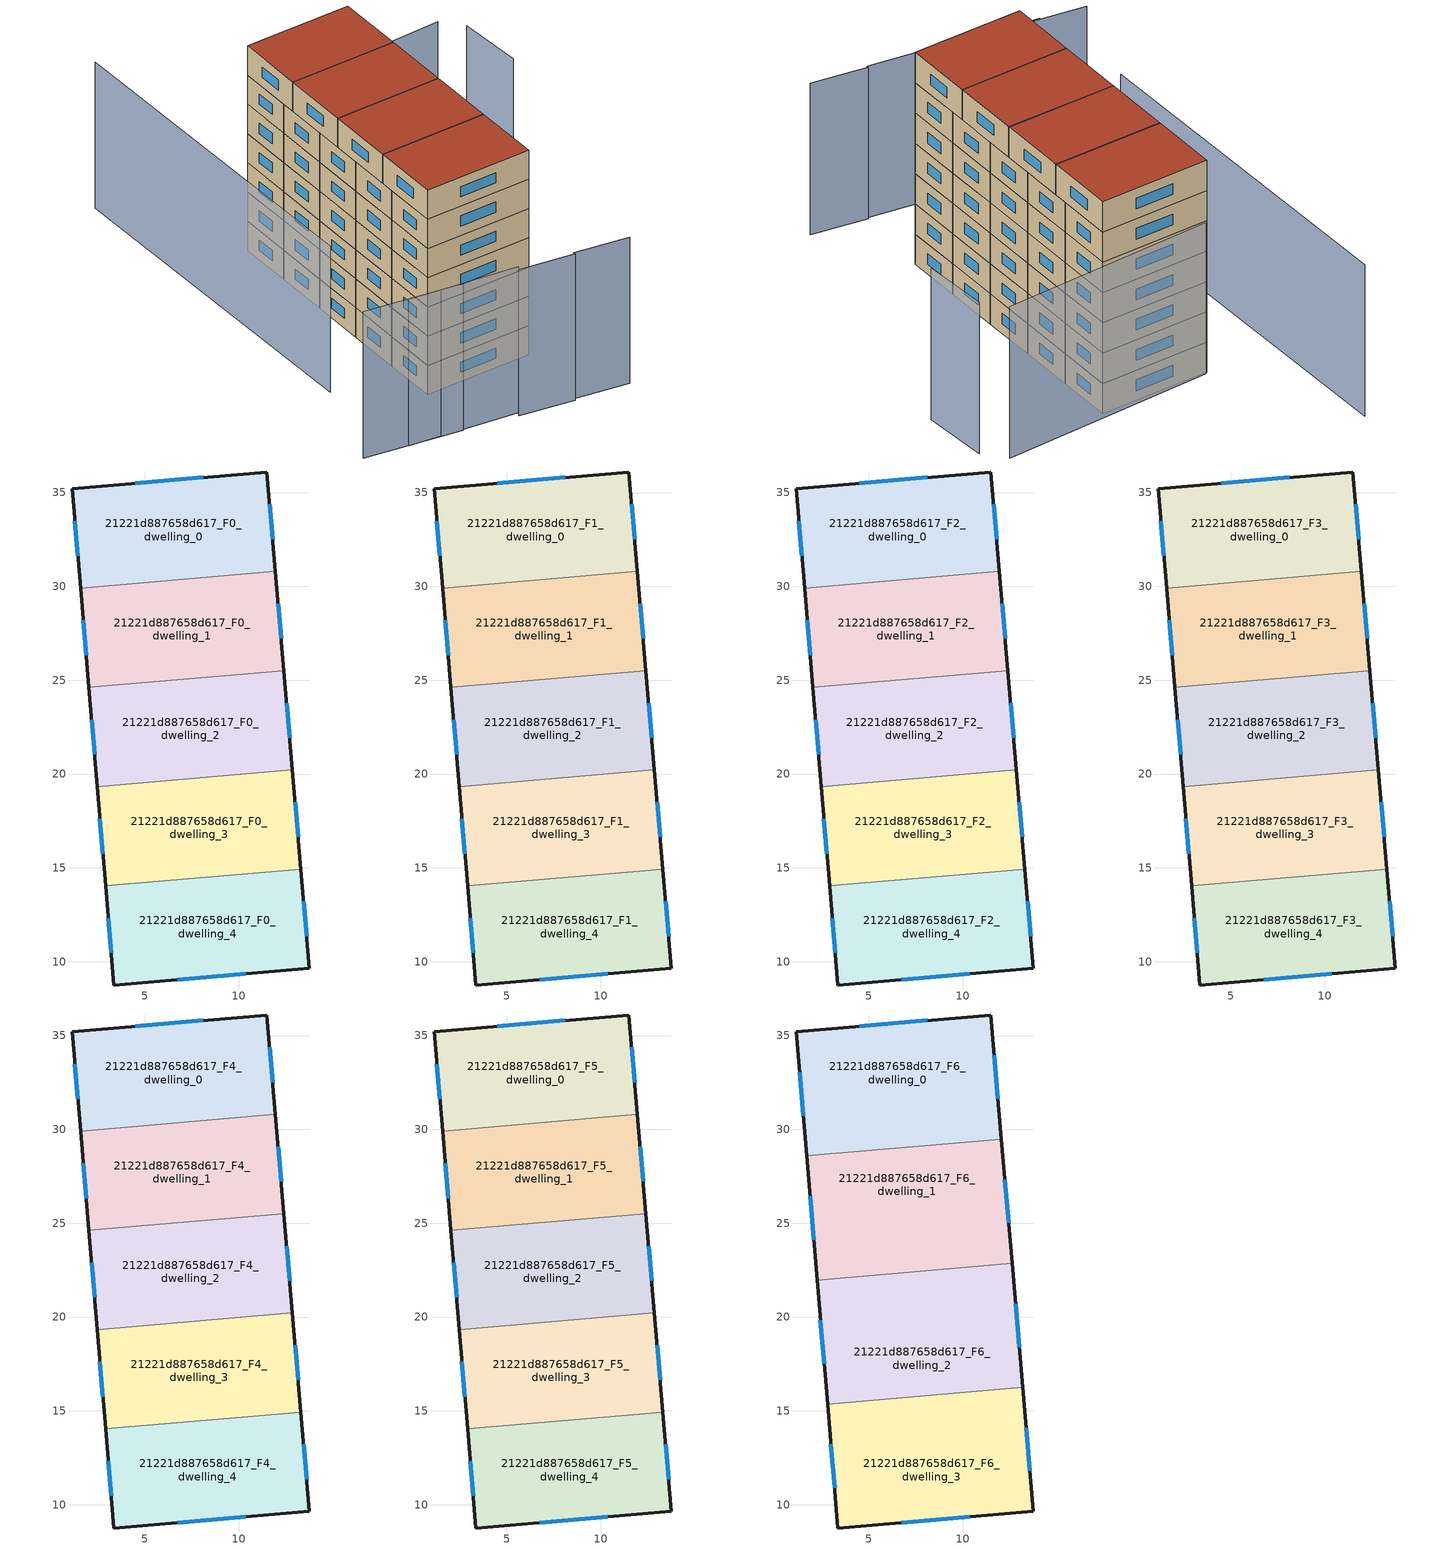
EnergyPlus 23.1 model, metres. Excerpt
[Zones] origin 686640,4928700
21221d887658d617_F0_dwelling_0
 floor ground (EU_floor_Construction): 11.49,36.09 11.95,30.8 1.57,29.91 1.12,35.2 z0
 wall outside (EU_wall_Construction): 11.95,30.8 11.49,36.09 1.12,35.2 1.57,29.91 z0:3
 wall to 21221d887658d617_F0_dwelling_1 (EU_wall_Construction): 1.57,29.91 11.95,30.8 z0:3
 window (EU_Window_Construction): 8.12,35.8 4.49,35.49 / 11.8,32.52 11.64,34.37 / 1.27,33.48 1.42,31.63 z0.98:2.02
21221d887658d617_F0_dwelling_1
 floor ground (EU_floor_Construction): 11.95,30.8 12.4,25.5 2.02,24.61 1.57,29.91 z0
 wall outside (EU_wall_Construction): 12.4,25.5 11.95,30.8 / 1.57,29.91 2.02,24.61 z0:3
 wall to 21221d887658d617_F0_dwelling_2 (EU_wall_Construction): 2.02,24.61 12.4,25.5 z0:3
 window (EU_Window_Construction): 12.25,27.23 12.09,29.08 / 1.71,28.18 1.87,26.34 z0.98:2.02
21221d887658d617_F0_dwelling_2
 floor ground (EU_floor_Construction): 12.4,25.5 12.85,20.22 2.46,19.33 2.02,24.61 z0
 wall outside (EU_wall_Construction): 12.85,20.22 12.4,25.5 / 2.02,24.61 2.46,19.33 z0:3
 wall to 21221d887658d617_F0_dwelling_3 (EU_wall_Construction): 2.46,19.33 12.85,20.22 z0:3
 window (EU_Window_Construction): 12.71,21.94 12.55,23.79 / 2.16,22.89 2.32,21.05 z0.98:2.02
21221d887658d617_F0_dwelling_3
 floor ground (EU_floor_Construction): 12.85,20.22 13.31,14.93 2.91,14.04 2.46,19.33 z0
 wall outside (EU_wall_Construction): 13.31,14.93 12.85,20.22 / 2.46,19.33 2.91,14.04 z0:3
 wall to 21221d887658d617_F0_dwelling_4 (EU_wall_Construction): 2.91,14.04 13.31,14.93 z0:3
 window (EU_Window_Construction): 13.16,16.65 13,18.5 / 2.61,17.61 2.76,15.76 z0.98:2.02
21221d887658d617_F0_dwelling_4
 floor ground (EU_floor_Construction): 13.31,14.93 13.76,9.65 3.35,8.76 2.91,14.04 z0
 wall outside (EU_wall_Construction): 2.91,14.04 3.35,8.76 13.76,9.65 13.31,14.93 z0:3
 window (EU_Window_Construction): 13.61,11.37 13.46,13.22 / 6.74,9.05 10.38,9.36 / 3.05,12.33 3.21,10.48 z0.98:2.02
21221d887658d617_F1_dwelling_0
 floor to 21221d887658d617_F0_dwelling_0 (EU_floor_Construction): 11.49,36.09 11.95,30.8 1.57,29.91 1.12,35.2 z3
 wall outside (EU_wall_Construction): 11.95,30.8 11.49,36.09 1.12,35.2 1.57,29.91 z3:6
 wall to 21221d887658d617_F1_dwelling_1 (EU_wall_Construction): 1.57,29.91 11.95,30.8 z3:6
 window (EU_Window_Construction): 8.12,35.8 4.49,35.49 / 11.8,32.52 11.64,34.37 / 1.27,33.48 1.42,31.63 z3.98:5.02
21221d887658d617_F1_dwelling_1
 floor to 21221d887658d617_F0_dwelling_1 (EU_floor_Construction): 11.95,30.8 12.4,25.5 2.02,24.61 1.57,29.91 z3
 wall outside (EU_wall_Construction): 12.4,25.5 11.95,30.8 / 1.57,29.91 2.02,24.61 z3:6
 wall to 21221d887658d617_F1_dwelling_2 (EU_wall_Construction): 2.02,24.61 12.4,25.5 z3:6
 window (EU_Window_Construction): 12.25,27.23 12.09,29.08 / 1.71,28.18 1.87,26.34 z3.98:5.02
21221d887658d617_F1_dwelling_2
 floor to 21221d887658d617_F0_dwelling_2 (EU_floor_Construction): 12.4,25.5 12.85,20.22 2.46,19.33 2.02,24.61 z3
 wall outside (EU_wall_Construction): 12.85,20.22 12.4,25.5 / 2.02,24.61 2.46,19.33 z3:6
 wall to 21221d887658d617_F1_dwelling_3 (EU_wall_Construction): 2.46,19.33 12.85,20.22 z3:6
 window (EU_Window_Construction): 12.71,21.94 12.55,23.79 / 2.16,22.89 2.32,21.05 z3.98:5.02
21221d887658d617_F1_dwelling_3
 floor to 21221d887658d617_F0_dwelling_3 (EU_floor_Construction): 12.85,20.22 13.31,14.93 2.91,14.04 2.46,19.33 z3
 wall outside (EU_wall_Construction): 13.31,14.93 12.85,20.22 / 2.46,19.33 2.91,14.04 z3:6
 wall to 21221d887658d617_F1_dwelling_4 (EU_wall_Construction): 2.91,14.04 13.31,14.93 z3:6
 window (EU_Window_Construction): 13.16,16.65 13,18.5 / 2.61,17.61 2.76,15.76 z3.98:5.02
21221d887658d617_F1_dwelling_4
 floor to 21221d887658d617_F0_dwelling_4 (EU_floor_Construction): 13.31,14.93 13.76,9.65 3.35,8.76 2.91,14.04 z3
 wall outside (EU_wall_Construction): 2.91,14.04 3.35,8.76 13.76,9.65 13.31,14.93 z3:6
 window (EU_Window_Construction): 13.61,11.37 13.46,13.22 / 6.74,9.05 10.38,9.36 / 3.05,12.33 3.21,10.48 z3.98:5.02
21221d887658d617_F2_dwelling_0
 floor to 21221d887658d617_F1_dwelling_0 (EU_floor_Construction): 11.49,36.09 11.95,30.8 1.57,29.91 1.12,35.2 z6
 wall outside (EU_wall_Construction): 11.95,30.8 11.49,36.09 1.12,35.2 1.57,29.91 z6:9
 wall to 21221d887658d617_F2_dwelling_1 (EU_wall_Construction): 1.57,29.91 11.95,30.8 z6:9
 window (EU_Window_Construction): 8.12,35.8 4.49,35.49 / 11.8,32.52 11.64,34.37 / 1.27,33.48 1.42,31.63 z6.98:8.02
21221d887658d617_F2_dwelling_1
 floor to 21221d887658d617_F1_dwelling_1 (EU_floor_Construction): 11.95,30.8 12.4,25.5 2.02,24.61 1.57,29.91 z6
 wall outside (EU_wall_Construction): 12.4,25.5 11.95,30.8 / 1.57,29.91 2.02,24.61 z6:9
 wall to 21221d887658d617_F2_dwelling_2 (EU_wall_Construction): 2.02,24.61 12.4,25.5 z6:9
 window (EU_Window_Construction): 12.25,27.23 12.09,29.08 / 1.71,28.18 1.87,26.34 z6.98:8.02
21221d887658d617_F2_dwelling_2
 floor to 21221d887658d617_F1_dwelling_2 (EU_floor_Construction): 12.4,25.5 12.85,20.22 2.46,19.33 2.02,24.61 z6
 wall outside (EU_wall_Construction): 12.85,20.22 12.4,25.5 / 2.02,24.61 2.46,19.33 z6:9
 wall to 21221d887658d617_F2_dwelling_3 (EU_wall_Construction): 2.46,19.33 12.85,20.22 z6:9
 window (EU_Window_Construction): 12.71,21.94 12.55,23.79 / 2.16,22.89 2.32,21.05 z6.98:8.02
21221d887658d617_F2_dwelling_3
 floor to 21221d887658d617_F1_dwelling_3 (EU_floor_Construction): 12.85,20.22 13.31,14.93 2.91,14.04 2.46,19.33 z6
 wall outside (EU_wall_Construction): 13.31,14.93 12.85,20.22 / 2.46,19.33 2.91,14.04 z6:9
 wall to 21221d887658d617_F2_dwelling_4 (EU_wall_Construction): 2.91,14.04 13.31,14.93 z6:9
 window (EU_Window_Construction): 13.16,16.65 13,18.5 / 2.61,17.61 2.76,15.76 z6.98:8.02
21221d887658d617_F2_dwelling_4
 floor to 21221d887658d617_F1_dwelling_4 (EU_floor_Construction): 13.31,14.93 13.76,9.65 3.35,8.76 2.91,14.04 z6
 wall outside (EU_wall_Construction): 2.91,14.04 3.35,8.76 13.76,9.65 13.31,14.93 z6:9
 window (EU_Window_Construction): 13.61,11.37 13.46,13.22 / 6.74,9.05 10.38,9.36 / 3.05,12.33 3.21,10.48 z6.98:8.02
21221d887658d617_F3_dwelling_0
 floor to 21221d887658d617_F2_dwelling_0 (EU_floor_Construction): 11.49,36.09 11.95,30.8 1.57,29.91 1.12,35.2 z9
 wall outside (EU_wall_Construction): 11.95,30.8 11.49,36.09 1.12,35.2 1.57,29.91 z9:12
 wall to 21221d887658d617_F3_dwelling_1 (EU_wall_Construction): 1.57,29.91 11.95,30.8 z9:12
 window (EU_Window_Construction): 8.12,35.8 4.49,35.49 / 11.8,32.52 11.64,34.37 / 1.27,33.48 1.42,31.63 z9.98:11.02
21221d887658d617_F3_dwelling_1
 floor to 21221d887658d617_F2_dwelling_1 (EU_floor_Construction): 11.95,30.8 12.4,25.5 2.02,24.61 1.57,29.91 z9
 wall outside (EU_wall_Construction): 12.4,25.5 11.95,30.8 / 1.57,29.91 2.02,24.61 z9:12
 wall to 21221d887658d617_F3_dwelling_2 (EU_wall_Construction): 2.02,24.61 12.4,25.5 z9:12
 window (EU_Window_Construction): 12.25,27.23 12.09,29.08 / 1.71,28.18 1.87,26.34 z9.98:11.02
21221d887658d617_F3_dwelling_2
 floor to 21221d887658d617_F2_dwelling_2 (EU_floor_Construction): 12.4,25.5 12.85,20.22 2.46,19.33 2.02,24.61 z9
 wall outside (EU_wall_Construction): 12.85,20.22 12.4,25.5 / 2.02,24.61 2.46,19.33 z9:12
 wall to 21221d887658d617_F3_dwelling_3 (EU_wall_Construction): 2.46,19.33 12.85,20.22 z9:12
 window (EU_Window_Construction): 12.71,21.94 12.55,23.79 / 2.16,22.89 2.32,21.05 z9.98:11.02
21221d887658d617_F3_dwelling_3
 floor to 21221d887658d617_F2_dwelling_3 (EU_floor_Construction): 12.85,20.22 13.31,14.93 2.91,14.04 2.46,19.33 z9
 wall outside (EU_wall_Construction): 13.31,14.93 12.85,20.22 / 2.46,19.33 2.91,14.04 z9:12
 wall to 21221d887658d617_F3_dwelling_4 (EU_wall_Construction): 2.91,14.04 13.31,14.93 z9:12
 window (EU_Window_Construction): 13.16,16.65 13,18.5 / 2.61,17.61 2.76,15.76 z9.98:11.02
21221d887658d617_F3_dwelling_4
 floor to 21221d887658d617_F2_dwelling_4 (EU_floor_Construction): 13.31,14.93 13.76,9.65 3.35,8.76 2.91,14.04 z9
 wall outside (EU_wall_Construction): 2.91,14.04 3.35,8.76 13.76,9.65 13.31,14.93 z9:12
 window (EU_Window_Construction): 13.61,11.37 13.46,13.22 / 6.74,9.05 10.38,9.36 / 3.05,12.33 3.21,10.48 z9.98:11.02
21221d887658d617_F4_dwelling_0
 floor to 21221d887658d617_F3_dwelling_0 (EU_floor_Construction): 11.49,36.09 11.95,30.8 1.57,29.91 1.12,35.2 z12
 wall outside (EU_wall_Construction): 11.95,30.8 11.49,36.09 1.12,35.2 1.57,29.91 z12:15
 wall to 21221d887658d617_F4_dwelling_1 (EU_wall_Construction): 1.57,29.91 11.95,30.8 z12:15
 window (EU_Window_Construction): 8.12,35.8 4.49,35.49 / 11.8,32.52 11.64,34.37 / 1.27,33.48 1.42,31.63 z12.98:14.02
21221d887658d617_F4_dwelling_1
 floor to 21221d887658d617_F3_dwelling_1 (EU_floor_Construction): 11.95,30.8 12.4,25.5 2.02,24.61 1.57,29.91 z12
 wall outside (EU_wall_Construction): 12.4,25.5 11.95,30.8 / 1.57,29.91 2.02,24.61 z12:15
 wall to 21221d887658d617_F4_dwelling_2 (EU_wall_Construction): 2.02,24.61 12.4,25.5 z12:15
 window (EU_Window_Construction): 12.25,27.23 12.09,29.08 / 1.71,28.18 1.87,26.34 z12.98:14.02
21221d887658d617_F4_dwelling_2
 floor to 21221d887658d617_F3_dwelling_2 (EU_floor_Construction): 12.4,25.5 12.85,20.22 2.46,19.33 2.02,24.61 z12
 wall outside (EU_wall_Construction): 12.85,20.22 12.4,25.5 / 2.02,24.61 2.46,19.33 z12:15
 wall to 21221d887658d617_F4_dwelling_3 (EU_wall_Construction): 2.46,19.33 12.85,20.22 z12:15
 window (EU_Window_Construction): 12.71,21.94 12.55,23.79 / 2.16,22.89 2.32,21.05 z12.98:14.02
21221d887658d617_F4_dwelling_3
 floor to 21221d887658d617_F3_dwelling_3 (EU_floor_Construction): 12.85,20.22 13.31,14.93 2.91,14.04 2.46,19.33 z12
 wall outside (EU_wall_Construction): 13.31,14.93 12.85,20.22 / 2.46,19.33 2.91,14.04 z12:15
 wall to 21221d887658d617_F4_dwelling_4 (EU_wall_Construction): 2.91,14.04 13.31,14.93 z12:15
 window (EU_Window_Construction): 13.16,16.65 13,18.5 / 2.61,17.61 2.76,15.76 z12.98:14.02
21221d887658d617_F4_dwelling_4
 floor to 21221d887658d617_F3_dwelling_4 (EU_floor_Construction): 13.31,14.93 13.76,9.65 3.35,8.76 2.91,14.04 z12
 wall outside (EU_wall_Construction): 2.91,14.04 3.35,8.76 13.76,9.65 13.31,14.93 z12:15
 window (EU_Window_Construction): 13.61,11.37 13.46,13.22 / 6.74,9.05 10.38,9.36 / 3.05,12.33 3.21,10.48 z12.98:14.02
21221d887658d617_F5_dwelling_0
 floor to 21221d887658d617_F4_dwelling_0 (EU_floor_Construction): 11.49,36.09 11.95,30.8 1.57,29.91 1.12,35.2 z15
 wall outside (EU_wall_Construction): 11.95,30.8 11.49,36.09 1.12,35.2 1.57,29.91 z15:18
 wall to 21221d887658d617_F5_dwelling_1 (EU_wall_Construction): 1.57,29.91 11.95,30.8 z15:18
 window (EU_Window_Construction): 8.12,35.8 4.49,35.49 / 11.8,32.52 11.64,34.37 / 1.27,33.48 1.42,31.63 z15.98:17.02
21221d887658d617_F5_dwelling_1
 floor to 21221d887658d617_F4_dwelling_1 (EU_floor_Construction): 11.95,30.8 12.4,25.5 2.02,24.61 1.57,29.91 z15
 wall outside (EU_wall_Construction): 12.4,25.5 11.95,30.8 / 1.57,29.91 2.02,24.61 z15:18
 wall to 21221d887658d617_F5_dwelling_2 (EU_wall_Construction): 2.02,24.61 12.4,25.5 z15:18
 window (EU_Window_Construction): 12.25,27.23 12.09,29.08 / 1.71,28.18 1.87,26.34 z15.98:17.02
 ceiling adiabatic (EU_roof_Construction): 12.4,25.5 12.06,29.47 1.68,28.58 2.02,24.61 z18
21221d887658d617_F5_dwelling_2
 floor to 21221d887658d617_F4_dwelling_2 (EU_floor_Construction): 12.4,25.5 12.85,20.22 2.46,19.33 2.02,24.61 z15
 wall outside (EU_wall_Construction): 12.85,20.22 12.4,25.5 / 2.02,24.61 2.46,19.33 z15:18
 wall to 21221d887658d617_F5_dwelling_3 (EU_wall_Construction): 2.46,19.33 12.85,20.22 z15:18
 window (EU_Window_Construction): 12.71,21.94 12.55,23.79 / 2.16,22.89 2.32,21.05 z15.98:17.02
21221d887658d617_F5_dwelling_3
 floor to 21221d887658d617_F4_dwelling_3 (EU_floor_Construction): 12.85,20.22 13.31,14.93 2.91,14.04 2.46,19.33 z15
 wall outside (EU_wall_Construction): 13.31,14.93 12.85,20.22 / 2.46,19.33 2.91,14.04 z15:18
 wall to 21221d887658d617_F5_dwelling_4 (EU_wall_Construction): 2.91,14.04 13.31,14.93 z15:18
 window (EU_Window_Construction): 13.16,16.65 13,18.5 / 2.61,17.61 2.76,15.76 z15.98:17.02
21221d887658d617_F5_dwelling_4
 floor to 21221d887658d617_F4_dwelling_4 (EU_floor_Construction): 13.31,14.93 13.76,9.65 3.35,8.76 2.91,14.04 z15
 wall outside (EU_wall_Construction): 2.91,14.04 3.35,8.76 13.76,9.65 13.31,14.93 z15:18
 window (EU_Window_Construction): 13.61,11.37 13.46,13.22 / 6.74,9.05 10.38,9.36 / 3.05,12.33 3.21,10.48 z15.98:17.02
21221d887658d617_F6_dwelling_0
 floor to 21221d887658d617_F5_dwelling_0 (EU_floor_Construction): 11.49,36.09 11.95,30.8 1.57,29.91 1.12,35.2 z18
 floor to 21221d887658d617_F5_dwelling_1 (EU_floor_Construction): 11.95,30.8 12.06,29.47 1.68,28.58 1.57,29.91 z18
 wall outside (EU_wall_Construction): 12.06,29.47 11.49,36.09 1.12,35.2 1.68,28.58 z18:21
 wall to 21221d887658d617_F6_dwelling_1 (EU_wall_Construction): 1.68,28.58 12.06,29.47 z18:21
 window (EU_Window_Construction): 8.12,35.8 4.49,35.49 / 11.88,31.63 11.68,33.94 / 1.3,33.05 1.5,30.74 z18.98:20.02
 roof outside (EU_roof_Construction): 12.06,29.47 11.49,36.09 1.12,35.2 1.68,28.58 z21
21221d887658d617_F6_dwelling_1
 floor to 21221d887658d617_F5_dwelling_2 (EU_floor_Construction): 12.4,25.5 12.63,22.86 2.24,21.97 2.02,24.61 z18
 floor adiabatic (EU_floor_Construction): 12.06,29.47 12.4,25.5 2.02,24.61 1.68,28.58 z18
 wall outside (EU_wall_Construction): 12.63,22.86 12.06,29.47 / 1.68,28.58 2.24,21.97 z18:21
 wall to 21221d887658d617_F6_dwelling_2 (EU_wall_Construction): 2.24,21.97 12.63,22.86 z18:21
 window (EU_Window_Construction): 12.44,25.01 12.24,27.32 / 1.86,26.43 2.06,24.12 z18.98:20.02
 roof outside (EU_roof_Construction): 12.63,22.86 12.06,29.47 1.68,28.58 2.24,21.97 z21
21221d887658d617_F6_dwelling_2
 floor to 21221d887658d617_F5_dwelling_3 (EU_floor_Construction): 12.85,20.22 13.19,16.25 2.8,15.36 2.46,19.33 z18
 floor to 21221d887658d617_F5_dwelling_2 (EU_floor_Construction): 12.63,22.86 12.85,20.22 2.46,19.33 2.24,21.97 z18
 wall outside (EU_wall_Construction): 13.19,16.25 12.63,22.86 / 2.24,21.97 2.8,15.36 z18:21
 wall to 21221d887658d617_F6_dwelling_3 (EU_wall_Construction): 2.8,15.36 13.19,16.25 z18:21
 window (EU_Window_Construction): 13.01,18.4 12.81,20.71 / 2.42,19.82 2.61,17.51 z18.98:20.02
 roof outside (EU_roof_Construction): 13.19,16.25 12.63,22.86 2.24,21.97 2.8,15.36 z21
21221d887658d617_F6_dwelling_3
 floor to 21221d887658d617_F5_dwelling_3 (EU_floor_Construction): 13.19,16.25 13.31,14.93 2.91,14.04 2.8,15.36 z18
 floor to 21221d887658d617_F5_dwelling_4 (EU_floor_Construction): 13.31,14.93 13.76,9.65 3.35,8.76 2.91,14.04 z18
 wall outside (EU_wall_Construction): 2.8,15.36 3.35,8.76 13.76,9.65 13.19,16.25 z18:21
 window (EU_Window_Construction): 13.58,11.8 13.38,14.11 / 6.74,9.05 10.38,9.36 / 2.98,13.22 3.17,10.91 z18.98:20.02
 roof outside (EU_roof_Construction): 13.76,9.65 13.19,16.25 2.8,15.36 3.35,8.76 z21
shading: 13.76,2.01 19.01,1.6 / 8.41,2.17 13.74,1.79 / -1.92,2.95 8.63,2.56 / -6.16,3.33 3.28,2.69 / -6.85,47.19 -3.58,13.26 / 21.29,37.79 1.3,35.36 / 24.02,29.73 23.12,36 z0:15
[Building]
EU S2 Campaign: North Axis=0; Terrain=City; Solar Distribution=FullExterior
[Site:Location]
Bologna: Latitude=44.5; Longitude=11.25; Time Zone=1; Elevation=37
[SizingPeriod:WeatherFileDays]
AnnualSizingPeriod: Begin Month=1; Begin Day of Month=1; End Month=12; End Day of Month=31; Day of Week for Start Day=Monday; Use Weather File Daylight Saving Period=No; Use Weather File Rain and Snow Indicators=No
[MATERIAL]
EU_InternalMass_Material: Roughness=MediumRough; Thickness=0.1; Conductivity=1; Density=1800; Specific Heat=900; Thermal Absorptance=0.9; Solar Absorptance=0.7; Visible Absorptance=0.7
[MATERIAL:NOMASS] Roughness=MediumRough; Thermal Absorptance=0.9; Solar Absorptance=0.7; Visible Absorptance=0.7
Name | Thermal Resistance
EU_wall_NoMass | 0.905828
EU_roof_NoMass | 0.37593
EU_floor_NoMass | 0.67114
[WINDOWMATERIAL:SIMPLEGLAZINGSYSTEM]
EU_Window_SimpleGlazing: UFactor=4.52486; Solar Heat Gain Coefficient=0.85; Visible Transmittance=0.85
[CONSTRUCTION]
EU_wall_Construction: EU_wall_NoMass
EU_roof_Construction: EU_roof_NoMass
EU_floor_Construction: EU_floor_NoMass
EU_Window_Construction: EU_Window_SimpleGlazing
EU_InternalMass_Construction: EU_InternalMass_Material
[ZONE] Type=1; Multiplier=1; Ceiling Height=autocalculate; Floor Area=autocalculate; Part of Total Floor Area=Yes
Name | Volume
21221d887658d617_F0_dwelling_0; 21221d887658d617_F1_dwelling_0; 21221d887658d617_F2_dwelling_0; 21221d887658d617_F3_dwelling_0; 21221d887658d617_F4_dwelling_0; 21221d887658d617_F5_dwelling_0 | 166.033
21221d887658d617_F6_dwelling_0 | 207.505
21221d887658d617_F0_dwelling_1; 21221d887658d617_F1_dwelling_1; 21221d887658d617_F2_dwelling_1; 21221d887658d617_F3_dwelling_1; 21221d887658d617_F4_dwelling_1; 21221d887658d617_F5_dwelling_1 | 166.021
21221d887658d617_F6_dwelling_1 | 207.564
21221d887658d617_F0_dwelling_2; 21221d887658d617_F1_dwelling_2; 21221d887658d617_F2_dwelling_2; 21221d887658d617_F3_dwelling_2; 21221d887658d617_F4_dwelling_2; 21221d887658d617_F5_dwelling_2 | 166.004
21221d887658d617_F6_dwelling_2 | 207.515
21221d887658d617_F0_dwelling_3; 21221d887658d617_F1_dwelling_3; 21221d887658d617_F2_dwelling_3; 21221d887658d617_F3_dwelling_3; 21221d887658d617_F4_dwelling_3; 21221d887658d617_F5_dwelling_3; 21221d887658d617_F0_dwelling_4; 21221d887658d617_F1_dwelling_4; 21221d887658d617_F2_dwelling_4; 21221d887658d617_F3_dwelling_4; 21221d887658d617_F4_dwelling_4; 21221d887658d617_F5_dwelling_4 | 166.017
21221d887658d617_F6_dwelling_3 | 207.534
[INTERNALMASS] Construction=EU_InternalMass_Construction
Name | Zone or ZoneList | Surface Area
21221d887658d617_F0_dwelling_0_EU_InternalMass | 21221d887658d617_F0_dwelling_0 | 55.3444
21221d887658d617_F0_dwelling_1_EU_InternalMass | 21221d887658d617_F0_dwelling_1 | 55.3403
21221d887658d617_F0_dwelling_2_EU_InternalMass | 21221d887658d617_F0_dwelling_2 | 55.3352
21221d887658d617_F0_dwelling_3_EU_InternalMass | 21221d887658d617_F0_dwelling_3 | 55.3391
21221d887658d617_F0_dwelling_4_EU_InternalMass | 21221d887658d617_F0_dwelling_4 | 55.3385
21221d887658d617_F1_dwelling_0_EU_InternalMass | 21221d887658d617_F1_dwelling_0 | 55.3444
21221d887658d617_F1_dwelling_1_EU_InternalMass | 21221d887658d617_F1_dwelling_1 | 55.3403
21221d887658d617_F1_dwelling_2_EU_InternalMass | 21221d887658d617_F1_dwelling_2 | 55.3352
21221d887658d617_F1_dwelling_3_EU_InternalMass | 21221d887658d617_F1_dwelling_3 | 55.3391
21221d887658d617_F1_dwelling_4_EU_InternalMass | 21221d887658d617_F1_dwelling_4 | 55.3385
21221d887658d617_F2_dwelling_0_EU_InternalMass | 21221d887658d617_F2_dwelling_0 | 55.3444
21221d887658d617_F2_dwelling_1_EU_InternalMass | 21221d887658d617_F2_dwelling_1 | 55.3403
21221d887658d617_F2_dwelling_2_EU_InternalMass | 21221d887658d617_F2_dwelling_2 | 55.3352
21221d887658d617_F2_dwelling_3_EU_InternalMass | 21221d887658d617_F2_dwelling_3 | 55.3391
21221d887658d617_F2_dwelling_4_EU_InternalMass | 21221d887658d617_F2_dwelling_4 | 55.3385
21221d887658d617_F3_dwelling_0_EU_InternalMass | 21221d887658d617_F3_dwelling_0 | 55.3444
21221d887658d617_F3_dwelling_1_EU_InternalMass | 21221d887658d617_F3_dwelling_1 | 55.3403
21221d887658d617_F3_dwelling_2_EU_InternalMass | 21221d887658d617_F3_dwelling_2 | 55.3352
21221d887658d617_F3_dwelling_3_EU_InternalMass | 21221d887658d617_F3_dwelling_3 | 55.3391
21221d887658d617_F3_dwelling_4_EU_InternalMass | 21221d887658d617_F3_dwelling_4 | 55.3385
21221d887658d617_F4_dwelling_0_EU_InternalMass | 21221d887658d617_F4_dwelling_0 | 55.3444
21221d887658d617_F4_dwelling_1_EU_InternalMass | 21221d887658d617_F4_dwelling_1 | 55.3403
21221d887658d617_F4_dwelling_2_EU_InternalMass | 21221d887658d617_F4_dwelling_2 | 55.3352
21221d887658d617_F4_dwelling_3_EU_InternalMass | 21221d887658d617_F4_dwelling_3 | 55.3391
21221d887658d617_F4_dwelling_4_EU_InternalMass | 21221d887658d617_F4_dwelling_4 | 55.3385
21221d887658d617_F5_dwelling_0_EU_InternalMass | 21221d887658d617_F5_dwelling_0 | 55.3444
21221d887658d617_F5_dwelling_1_EU_InternalMass | 21221d887658d617_F5_dwelling_1 | 55.3403
21221d887658d617_F5_dwelling_2_EU_InternalMass | 21221d887658d617_F5_dwelling_2 | 55.3352
21221d887658d617_F5_dwelling_3_EU_InternalMass | 21221d887658d617_F5_dwelling_3 | 55.3391
21221d887658d617_F5_dwelling_4_EU_InternalMass | 21221d887658d617_F5_dwelling_4 | 55.3385
21221d887658d617_F6_dwelling_0_EU_InternalMass | 21221d887658d617_F6_dwelling_0 | 69.1683
21221d887658d617_F6_dwelling_1_EU_InternalMass | 21221d887658d617_F6_dwelling_1 | 69.188
21221d887658d617_F6_dwelling_2_EU_InternalMass | 21221d887658d617_F6_dwelling_2 | 69.1718
21221d887658d617_F6_dwelling_3_EU_InternalMass | 21221d887658d617_F6_dwelling_3 | 69.1775
[OTHEREQUIPMENT] Fuel Type=Electricity; Design Level Calculation Method=Watts/Area; Power per Zone Floor Area=1; Fraction Latent=0; Fraction Radiant=0; Fraction Lost=0; Carbon Dioxide Generation Rate=0; EndUse Subcategory=EU_Step8_InternalGains
Name | Zone or ZoneList or Space or SpaceList | Schedule
EU_Step8_InternalGain_21221d887658d617_F0_dwelling_0_f000 | 21221d887658d617_F0_dwelling_0 | EU_Step8_GainSchedule_21221d887658d617_F0_dwelling_0_f000
EU_Step8_InternalGain_21221d887658d617_F0_dwelling_1_f000 | 21221d887658d617_F0_dwelling_1 | EU_Step8_GainSchedule_21221d887658d617_F0_dwelling_1_f000
EU_Step8_InternalGain_21221d887658d617_F0_dwelling_2_f000 | 21221d887658d617_F0_dwelling_2 | EU_Step8_GainSchedule_21221d887658d617_F0_dwelling_2_f000
EU_Step8_InternalGain_21221d887658d617_F0_dwelling_3_f000 | 21221d887658d617_F0_dwelling_3 | EU_Step8_GainSchedule_21221d887658d617_F0_dwelling_3_f000
EU_Step8_InternalGain_21221d887658d617_F0_dwelling_4_f000 | 21221d887658d617_F0_dwelling_4 | EU_Step8_GainSchedule_21221d887658d617_F0_dwelling_4_f000
EU_Step8_InternalGain_21221d887658d617_F1_dwelling_0_f000 | 21221d887658d617_F1_dwelling_0 | EU_Step8_GainSchedule_21221d887658d617_F1_dwelling_0_f000
EU_Step8_InternalGain_21221d887658d617_F1_dwelling_1_f000 | 21221d887658d617_F1_dwelling_1 | EU_Step8_GainSchedule_21221d887658d617_F1_dwelling_1_f000
EU_Step8_InternalGain_21221d887658d617_F1_dwelling_2_f000 | 21221d887658d617_F1_dwelling_2 | EU_Step8_GainSchedule_21221d887658d617_F1_dwelling_2_f000
EU_Step8_InternalGain_21221d887658d617_F1_dwelling_3_f000 | 21221d887658d617_F1_dwelling_3 | EU_Step8_GainSchedule_21221d887658d617_F1_dwelling_3_f000
EU_Step8_InternalGain_21221d887658d617_F1_dwelling_4_f000 | 21221d887658d617_F1_dwelling_4 | EU_Step8_GainSchedule_21221d887658d617_F1_dwelling_4_f000
EU_Step8_InternalGain_21221d887658d617_F2_dwelling_0_f000 | 21221d887658d617_F2_dwelling_0 | EU_Step8_GainSchedule_21221d887658d617_F2_dwelling_0_f000
EU_Step8_InternalGain_21221d887658d617_F2_dwelling_1_f000 | 21221d887658d617_F2_dwelling_1 | EU_Step8_GainSchedule_21221d887658d617_F2_dwelling_1_f000
EU_Step8_InternalGain_21221d887658d617_F2_dwelling_2_f000 | 21221d887658d617_F2_dwelling_2 | EU_Step8_GainSchedule_21221d887658d617_F2_dwelling_2_f000
EU_Step8_InternalGain_21221d887658d617_F2_dwelling_3_f000 | 21221d887658d617_F2_dwelling_3 | EU_Step8_GainSchedule_21221d887658d617_F2_dwelling_3_f000
EU_Step8_InternalGain_21221d887658d617_F2_dwelling_4_f000 | 21221d887658d617_F2_dwelling_4 | EU_Step8_GainSchedule_21221d887658d617_F2_dwelling_4_f000
EU_Step8_InternalGain_21221d887658d617_F3_dwelling_0_f000 | 21221d887658d617_F3_dwelling_0 | EU_Step8_GainSchedule_21221d887658d617_F3_dwelling_0_f000
EU_Step8_InternalGain_21221d887658d617_F3_dwelling_1_f000 | 21221d887658d617_F3_dwelling_1 | EU_Step8_GainSchedule_21221d887658d617_F3_dwelling_1_f000
EU_Step8_InternalGain_21221d887658d617_F3_dwelling_2_f000 | 21221d887658d617_F3_dwelling_2 | EU_Step8_GainSchedule_21221d887658d617_F3_dwelling_2_f000
EU_Step8_InternalGain_21221d887658d617_F3_dwelling_3_f000 | 21221d887658d617_F3_dwelling_3 | EU_Step8_GainSchedule_21221d887658d617_F3_dwelling_3_f000
EU_Step8_InternalGain_21221d887658d617_F3_dwelling_4_f000 | 21221d887658d617_F3_dwelling_4 | EU_Step8_GainSchedule_21221d887658d617_F3_dwelling_4_f000
EU_Step8_InternalGain_21221d887658d617_F4_dwelling_0_f000 | 21221d887658d617_F4_dwelling_0 | EU_Step8_GainSchedule_21221d887658d617_F4_dwelling_0_f000
EU_Step8_InternalGain_21221d887658d617_F4_dwelling_1_f000 | 21221d887658d617_F4_dwelling_1 | EU_Step8_GainSchedule_21221d887658d617_F4_dwelling_1_f000
EU_Step8_InternalGain_21221d887658d617_F4_dwelling_2_f000 | 21221d887658d617_F4_dwelling_2 | EU_Step8_GainSchedule_21221d887658d617_F4_dwelling_2_f000
EU_Step8_InternalGain_21221d887658d617_F4_dwelling_3_f000 | 21221d887658d617_F4_dwelling_3 | EU_Step8_GainSchedule_21221d887658d617_F4_dwelling_3_f000
EU_Step8_InternalGain_21221d887658d617_F4_dwelling_4_f000 | 21221d887658d617_F4_dwelling_4 | EU_Step8_GainSchedule_21221d887658d617_F4_dwelling_4_f000
EU_Step8_InternalGain_21221d887658d617_F5_dwelling_0_f000 | 21221d887658d617_F5_dwelling_0 | EU_Step8_GainSchedule_21221d887658d617_F5_dwelling_0_f000
EU_Step8_InternalGain_21221d887658d617_F5_dwelling_1_f000 | 21221d887658d617_F5_dwelling_1 | EU_Step8_GainSchedule_21221d887658d617_F5_dwelling_1_f000
EU_Step8_InternalGain_21221d887658d617_F5_dwelling_2_f000 | 21221d887658d617_F5_dwelling_2 | EU_Step8_GainSchedule_21221d887658d617_F5_dwelling_2_f000
EU_Step8_InternalGain_21221d887658d617_F5_dwelling_3_f000 | 21221d887658d617_F5_dwelling_3 | EU_Step8_GainSchedule_21221d887658d617_F5_dwelling_3_f000
EU_Step8_InternalGain_21221d887658d617_F5_dwelling_4_f000 | 21221d887658d617_F5_dwelling_4 | EU_Step8_GainSchedule_21221d887658d617_F5_dwelling_4_f000
EU_Step8_InternalGain_21221d887658d617_F6_dwelling_0_f000 | 21221d887658d617_F6_dwelling_0 | EU_Step8_GainSchedule_21221d887658d617_F6_dwelling_0_f000
EU_Step8_InternalGain_21221d887658d617_F6_dwelling_1_f000 | 21221d887658d617_F6_dwelling_1 | EU_Step8_GainSchedule_21221d887658d617_F6_dwelling_1_f000
EU_Step8_InternalGain_21221d887658d617_F6_dwelling_2_f000 | 21221d887658d617_F6_dwelling_2 | EU_Step8_GainSchedule_21221d887658d617_F6_dwelling_2_f000
EU_Step8_InternalGain_21221d887658d617_F6_dwelling_3_f000 | 21221d887658d617_F6_dwelling_3 | EU_Step8_GainSchedule_21221d887658d617_F6_dwelling_3_f000
[ZONEVENTILATION:DESIGNFLOWRATE] Schedule=EU_AlwaysOn; Design Flow Rate Calculation Method=AirChanges/Hour; Air Changes per Hour=0.73129; Ventilation Type=Natural; Fan Pressure Rise=0; Fan Total Efficiency=1; Constant Term Coefficient=1; Temperature Term Coefficient=0; Velocity Term Coefficient=0; Velocity Squared Term Coefficient=0; Minimum Indoor Temperature=-100; Maximum Indoor Temperature=100; Delta Temperature=-100; Minimum Outdoor Temperature=-100; Maximum Outdoor Temperature=100; Maximum Wind Speed=40
Name | Zone or ZoneList or Space or SpaceList
EU_ConstantAir_21221d887658d617_F0_dwelling_0 | 21221d887658d617_F0_dwelling_0
EU_ConstantAir_21221d887658d617_F0_dwelling_1 | 21221d887658d617_F0_dwelling_1
EU_ConstantAir_21221d887658d617_F0_dwelling_2 | 21221d887658d617_F0_dwelling_2
EU_ConstantAir_21221d887658d617_F0_dwelling_3 | 21221d887658d617_F0_dwelling_3
EU_ConstantAir_21221d887658d617_F0_dwelling_4 | 21221d887658d617_F0_dwelling_4
EU_ConstantAir_21221d887658d617_F1_dwelling_0 | 21221d887658d617_F1_dwelling_0
EU_ConstantAir_21221d887658d617_F1_dwelling_1 | 21221d887658d617_F1_dwelling_1
EU_ConstantAir_21221d887658d617_F1_dwelling_2 | 21221d887658d617_F1_dwelling_2
EU_ConstantAir_21221d887658d617_F1_dwelling_3 | 21221d887658d617_F1_dwelling_3
EU_ConstantAir_21221d887658d617_F1_dwelling_4 | 21221d887658d617_F1_dwelling_4
EU_ConstantAir_21221d887658d617_F2_dwelling_0 | 21221d887658d617_F2_dwelling_0
EU_ConstantAir_21221d887658d617_F2_dwelling_1 | 21221d887658d617_F2_dwelling_1
EU_ConstantAir_21221d887658d617_F2_dwelling_2 | 21221d887658d617_F2_dwelling_2
EU_ConstantAir_21221d887658d617_F2_dwelling_3 | 21221d887658d617_F2_dwelling_3
EU_ConstantAir_21221d887658d617_F2_dwelling_4 | 21221d887658d617_F2_dwelling_4
EU_ConstantAir_21221d887658d617_F3_dwelling_0 | 21221d887658d617_F3_dwelling_0
EU_ConstantAir_21221d887658d617_F3_dwelling_1 | 21221d887658d617_F3_dwelling_1
EU_ConstantAir_21221d887658d617_F3_dwelling_2 | 21221d887658d617_F3_dwelling_2
EU_ConstantAir_21221d887658d617_F3_dwelling_3 | 21221d887658d617_F3_dwelling_3
EU_ConstantAir_21221d887658d617_F3_dwelling_4 | 21221d887658d617_F3_dwelling_4
EU_ConstantAir_21221d887658d617_F4_dwelling_0 | 21221d887658d617_F4_dwelling_0
EU_ConstantAir_21221d887658d617_F4_dwelling_1 | 21221d887658d617_F4_dwelling_1
EU_ConstantAir_21221d887658d617_F4_dwelling_2 | 21221d887658d617_F4_dwelling_2
EU_ConstantAir_21221d887658d617_F4_dwelling_3 | 21221d887658d617_F4_dwelling_3
EU_ConstantAir_21221d887658d617_F4_dwelling_4 | 21221d887658d617_F4_dwelling_4
EU_ConstantAir_21221d887658d617_F5_dwelling_0 | 21221d887658d617_F5_dwelling_0
EU_ConstantAir_21221d887658d617_F5_dwelling_1 | 21221d887658d617_F5_dwelling_1
EU_ConstantAir_21221d887658d617_F5_dwelling_2 | 21221d887658d617_F5_dwelling_2
EU_ConstantAir_21221d887658d617_F5_dwelling_3 | 21221d887658d617_F5_dwelling_3
EU_ConstantAir_21221d887658d617_F5_dwelling_4 | 21221d887658d617_F5_dwelling_4
EU_ConstantAir_21221d887658d617_F6_dwelling_0 | 21221d887658d617_F6_dwelling_0
EU_ConstantAir_21221d887658d617_F6_dwelling_1 | 21221d887658d617_F6_dwelling_1
EU_ConstantAir_21221d887658d617_F6_dwelling_2 | 21221d887658d617_F6_dwelling_2
EU_ConstantAir_21221d887658d617_F6_dwelling_3 | 21221d887658d617_F6_dwelling_3
[HVACTEMPLATE:THERMOSTAT] Constant Heating Setpoint=20; Constant Cooling Setpoint=50
EU_HeatOnly_21221d887658d617_F0_dwelling_0; EU_HeatOnly_21221d887658d617_F0_dwelling_1; EU_HeatOnly_21221d887658d617_F0_dwelling_2; EU_HeatOnly_21221d887658d617_F0_dwelling_3; EU_HeatOnly_21221d887658d617_F0_dwelling_4; EU_HeatOnly_21221d887658d617_F1_dwelling_0; EU_HeatOnly_21221d887658d617_F1_dwelling_1; EU_HeatOnly_21221d887658d617_F1_dwelling_2; EU_HeatOnly_21221d887658d617_F1_dwelling_3; EU_HeatOnly_21221d887658d617_F1_dwelling_4; EU_HeatOnly_21221d887658d617_F2_dwelling_0; EU_HeatOnly_21221d887658d617_F2_dwelling_1; EU_HeatOnly_21221d887658d617_F2_dwelling_2; EU_HeatOnly_21221d887658d617_F2_dwelling_3; EU_HeatOnly_21221d887658d617_F2_dwelling_4; EU_HeatOnly_21221d887658d617_F3_dwelling_0; EU_HeatOnly_21221d887658d617_F3_dwelling_1; EU_HeatOnly_21221d887658d617_F3_dwelling_2; EU_HeatOnly_21221d887658d617_F3_dwelling_3; EU_HeatOnly_21221d887658d617_F3_dwelling_4; EU_HeatOnly_21221d887658d617_F4_dwelling_0; EU_HeatOnly_21221d887658d617_F4_dwelling_1; EU_HeatOnly_21221d887658d617_F4_dwelling_2; EU_HeatOnly_21221d887658d617_F4_dwelling_3; EU_HeatOnly_21221d887658d617_F4_dwelling_4; EU_HeatOnly_21221d887658d617_F5_dwelling_0; EU_HeatOnly_21221d887658d617_F5_dwelling_1; EU_HeatOnly_21221d887658d617_F5_dwelling_2; EU_HeatOnly_21221d887658d617_F5_dwelling_3; EU_HeatOnly_21221d887658d617_F5_dwelling_4; EU_HeatOnly_21221d887658d617_F6_dwelling_0; EU_HeatOnly_21221d887658d617_F6_dwelling_1; EU_HeatOnly_21221d887658d617_F6_dwelling_2; EU_HeatOnly_21221d887658d617_F6_dwelling_3
[HVACTEMPLATE:ZONE:IDEALLOADSAIRSYSTEM] System Availability Schedule=EU_AlwaysOn; Maximum Heating Supply Air Temperature=50; Minimum Cooling Supply Air Temperature=13; Maximum Heating Supply Air Humidity Ratio=0.0156; Minimum Cooling Supply Air Humidity Ratio=0.0077; Heating Limit=NoLimit; Cooling Limit=NoLimit; Heating Availability Schedule=EU_AlwaysOn; Cooling Availability Schedule=EU_CoolingOff; Dehumidification Control Type=ConstantSensibleHeatRatio; Cooling Sensible Heat Ratio=0.7; Dehumidification Setpoint=60; Humidification Control Type=None; Humidification Setpoint=30; Outdoor Air Method=None; Outdoor Air Flow Rate per Person=0.00944; Outdoor Air Flow Rate per Zone Floor Area=0; Outdoor Air Flow Rate per Zone=0; Demand Controlled Ventilation Type=None; Outdoor Air Economizer Type=NoEconomizer; Heat Recovery Type=None; Sensible Heat Recovery Effectiveness=0.7; Latent Heat Recovery Effectiveness=0.65
Name | Template Thermostat
21221d887658d617_F0_dwelling_0 | EU_HeatOnly_21221d887658d617_F0_dwelling_0
21221d887658d617_F0_dwelling_1 | EU_HeatOnly_21221d887658d617_F0_dwelling_1
21221d887658d617_F0_dwelling_2 | EU_HeatOnly_21221d887658d617_F0_dwelling_2
21221d887658d617_F0_dwelling_3 | EU_HeatOnly_21221d887658d617_F0_dwelling_3
21221d887658d617_F0_dwelling_4 | EU_HeatOnly_21221d887658d617_F0_dwelling_4
21221d887658d617_F1_dwelling_0 | EU_HeatOnly_21221d887658d617_F1_dwelling_0
21221d887658d617_F1_dwelling_1 | EU_HeatOnly_21221d887658d617_F1_dwelling_1
21221d887658d617_F1_dwelling_2 | EU_HeatOnly_21221d887658d617_F1_dwelling_2
21221d887658d617_F1_dwelling_3 | EU_HeatOnly_21221d887658d617_F1_dwelling_3
21221d887658d617_F1_dwelling_4 | EU_HeatOnly_21221d887658d617_F1_dwelling_4
21221d887658d617_F2_dwelling_0 | EU_HeatOnly_21221d887658d617_F2_dwelling_0
21221d887658d617_F2_dwelling_1 | EU_HeatOnly_21221d887658d617_F2_dwelling_1
21221d887658d617_F2_dwelling_2 | EU_HeatOnly_21221d887658d617_F2_dwelling_2
21221d887658d617_F2_dwelling_3 | EU_HeatOnly_21221d887658d617_F2_dwelling_3
21221d887658d617_F2_dwelling_4 | EU_HeatOnly_21221d887658d617_F2_dwelling_4
21221d887658d617_F3_dwelling_0 | EU_HeatOnly_21221d887658d617_F3_dwelling_0
21221d887658d617_F3_dwelling_1 | EU_HeatOnly_21221d887658d617_F3_dwelling_1
21221d887658d617_F3_dwelling_2 | EU_HeatOnly_21221d887658d617_F3_dwelling_2
21221d887658d617_F3_dwelling_3 | EU_HeatOnly_21221d887658d617_F3_dwelling_3
21221d887658d617_F3_dwelling_4 | EU_HeatOnly_21221d887658d617_F3_dwelling_4
21221d887658d617_F4_dwelling_0 | EU_HeatOnly_21221d887658d617_F4_dwelling_0
21221d887658d617_F4_dwelling_1 | EU_HeatOnly_21221d887658d617_F4_dwelling_1
21221d887658d617_F4_dwelling_2 | EU_HeatOnly_21221d887658d617_F4_dwelling_2
21221d887658d617_F4_dwelling_3 | EU_HeatOnly_21221d887658d617_F4_dwelling_3
21221d887658d617_F4_dwelling_4 | EU_HeatOnly_21221d887658d617_F4_dwelling_4
21221d887658d617_F5_dwelling_0 | EU_HeatOnly_21221d887658d617_F5_dwelling_0
21221d887658d617_F5_dwelling_1 | EU_HeatOnly_21221d887658d617_F5_dwelling_1
21221d887658d617_F5_dwelling_2 | EU_HeatOnly_21221d887658d617_F5_dwelling_2
21221d887658d617_F5_dwelling_3 | EU_HeatOnly_21221d887658d617_F5_dwelling_3
21221d887658d617_F5_dwelling_4 | EU_HeatOnly_21221d887658d617_F5_dwelling_4
21221d887658d617_F6_dwelling_0 | EU_HeatOnly_21221d887658d617_F6_dwelling_0
21221d887658d617_F6_dwelling_1 | EU_HeatOnly_21221d887658d617_F6_dwelling_1
21221d887658d617_F6_dwelling_2 | EU_HeatOnly_21221d887658d617_F6_dwelling_2
21221d887658d617_F6_dwelling_3 | EU_HeatOnly_21221d887658d617_F6_dwelling_3
[SIZING:ZONE] Zone Cooling Design Supply Air Temperature Input Method=SupplyAirTemperature; Zone Cooling Design Supply Air Temperature=13; Zone Heating Design Supply Air Temperature Input Method=SupplyAirTemperature; Zone Heating Design Supply Air Temperature=50; Zone Cooling Design Supply Air Humidity Ratio=0.008; Zone Heating Design Supply Air Humidity Ratio=0.008; Cooling Design Air Flow Method=DesignDay; Cooling Design Air Flow Rate=0; Cooling Minimum Air Flow per Zone Floor Area=0.000762; Cooling Minimum Air Flow=0; Cooling Minimum Air Flow Fraction=0.2; Heating Design Air Flow Method=DesignDay; Heating Design Air Flow Rate=0; Heating Maximum Air Flow per Zone Floor Area=0.002032; Heating Maximum Air Flow=0.141576; Heating Maximum Air Flow Fraction=0.3; Account for Dedicated Outdoor Air System=No; Dedicated Outdoor Air System Control Strategy=NeutralSupplyAir; Dedicated Outdoor Air Low Setpoint Temperature for Design=autosize; Dedicated Outdoor Air High Setpoint Temperature for Design=autosize; Zone Load Sizing Method=Sensible Load Only No Latent Load; Zone Latent Cooling Design Supply Air Humidity Ratio Input Method=HumidityRatioDifference; Zone Cooling Design Supply Air Humidity Ratio Difference=0.005; Zone Latent Heating Design Supply Air Humidity Ratio Input Method=HumidityRatioDifference; Zone Humidification Design Supply Air Humidity Ratio Difference=0.005
21221d887658d617_F0_dwelling_0; 21221d887658d617_F0_dwelling_1; 21221d887658d617_F0_dwelling_2; 21221d887658d617_F0_dwelling_3; 21221d887658d617_F0_dwelling_4; 21221d887658d617_F1_dwelling_0; 21221d887658d617_F1_dwelling_1; 21221d887658d617_F1_dwelling_2; 21221d887658d617_F1_dwelling_3; 21221d887658d617_F1_dwelling_4; 21221d887658d617_F2_dwelling_0; 21221d887658d617_F2_dwelling_1; 21221d887658d617_F2_dwelling_2; 21221d887658d617_F2_dwelling_3; 21221d887658d617_F2_dwelling_4; 21221d887658d617_F3_dwelling_0; 21221d887658d617_F3_dwelling_1; 21221d887658d617_F3_dwelling_2; 21221d887658d617_F3_dwelling_3; 21221d887658d617_F3_dwelling_4; 21221d887658d617_F4_dwelling_0; 21221d887658d617_F4_dwelling_1; 21221d887658d617_F4_dwelling_2; 21221d887658d617_F4_dwelling_3; 21221d887658d617_F4_dwelling_4; 21221d887658d617_F5_dwelling_0; 21221d887658d617_F5_dwelling_1; 21221d887658d617_F5_dwelling_2; 21221d887658d617_F5_dwelling_3; 21221d887658d617_F5_dwelling_4; 21221d887658d617_F6_dwelling_0; 21221d887658d617_F6_dwelling_1; 21221d887658d617_F6_dwelling_2; 21221d887658d617_F6_dwelling_3
[SCHEDULE:CONSTANT]
Name | Hourly Value
EU_AlwaysOn | 1
EU_CoolingOff | 0
[SCHEDULE:FILE] Column Number=1; Rows to Skip at Top=0; Number of Hours of Data=8760; Column Separator=Comma; Interpolate to Timestep=No; Minutes per Item=60; Adjust Schedule for Daylight Savings=Yes
Name | File
EU_Step8_GainSchedule_21221d887658d617_F0_dwelling_0_f000 | ../../schedules/21221d887658d617/21221d887658d617_F0_dwelling_0_f000_gain.csv
EU_Step8_GainSchedule_21221d887658d617_F0_dwelling_1_f000 | ../../schedules/21221d887658d617/21221d887658d617_F0_dwelling_1_f000_gain.csv
EU_Step8_GainSchedule_21221d887658d617_F0_dwelling_2_f000 | ../../schedules/21221d887658d617/21221d887658d617_F0_dwelling_2_f000_gain.csv
EU_Step8_GainSchedule_21221d887658d617_F0_dwelling_3_f000 | ../../schedules/21221d887658d617/21221d887658d617_F0_dwelling_3_f000_gain.csv
EU_Step8_GainSchedule_21221d887658d617_F0_dwelling_4_f000 | ../../schedules/21221d887658d617/21221d887658d617_F0_dwelling_4_f000_gain.csv
EU_Step8_GainSchedule_21221d887658d617_F1_dwelling_0_f000 | ../../schedules/21221d887658d617/21221d887658d617_F1_dwelling_0_f000_gain.csv
EU_Step8_GainSchedule_21221d887658d617_F1_dwelling_1_f000 | ../../schedules/21221d887658d617/21221d887658d617_F1_dwelling_1_f000_gain.csv
EU_Step8_GainSchedule_21221d887658d617_F1_dwelling_2_f000 | ../../schedules/21221d887658d617/21221d887658d617_F1_dwelling_2_f000_gain.csv
EU_Step8_GainSchedule_21221d887658d617_F1_dwelling_3_f000 | ../../schedules/21221d887658d617/21221d887658d617_F1_dwelling_3_f000_gain.csv
EU_Step8_GainSchedule_21221d887658d617_F1_dwelling_4_f000 | ../../schedules/21221d887658d617/21221d887658d617_F1_dwelling_4_f000_gain.csv
EU_Step8_GainSchedule_21221d887658d617_F2_dwelling_0_f000 | ../../schedules/21221d887658d617/21221d887658d617_F2_dwelling_0_f000_gain.csv
EU_Step8_GainSchedule_21221d887658d617_F2_dwelling_1_f000 | ../../schedules/21221d887658d617/21221d887658d617_F2_dwelling_1_f000_gain.csv
EU_Step8_GainSchedule_21221d887658d617_F2_dwelling_2_f000 | ../../schedules/21221d887658d617/21221d887658d617_F2_dwelling_2_f000_gain.csv
EU_Step8_GainSchedule_21221d887658d617_F2_dwelling_3_f000 | ../../schedules/21221d887658d617/21221d887658d617_F2_dwelling_3_f000_gain.csv
EU_Step8_GainSchedule_21221d887658d617_F2_dwelling_4_f000 | ../../schedules/21221d887658d617/21221d887658d617_F2_dwelling_4_f000_gain.csv
EU_Step8_GainSchedule_21221d887658d617_F3_dwelling_0_f000 | ../../schedules/21221d887658d617/21221d887658d617_F3_dwelling_0_f000_gain.csv
EU_Step8_GainSchedule_21221d887658d617_F3_dwelling_1_f000 | ../../schedules/21221d887658d617/21221d887658d617_F3_dwelling_1_f000_gain.csv
EU_Step8_GainSchedule_21221d887658d617_F3_dwelling_2_f000 | ../../schedules/21221d887658d617/21221d887658d617_F3_dwelling_2_f000_gain.csv
EU_Step8_GainSchedule_21221d887658d617_F3_dwelling_3_f000 | ../../schedules/21221d887658d617/21221d887658d617_F3_dwelling_3_f000_gain.csv
EU_Step8_GainSchedule_21221d887658d617_F3_dwelling_4_f000 | ../../schedules/21221d887658d617/21221d887658d617_F3_dwelling_4_f000_gain.csv
EU_Step8_GainSchedule_21221d887658d617_F4_dwelling_0_f000 | ../../schedules/21221d887658d617/21221d887658d617_F4_dwelling_0_f000_gain.csv
EU_Step8_GainSchedule_21221d887658d617_F4_dwelling_1_f000 | ../../schedules/21221d887658d617/21221d887658d617_F4_dwelling_1_f000_gain.csv
EU_Step8_GainSchedule_21221d887658d617_F4_dwelling_2_f000 | ../../schedules/21221d887658d617/21221d887658d617_F4_dwelling_2_f000_gain.csv
EU_Step8_GainSchedule_21221d887658d617_F4_dwelling_3_f000 | ../../schedules/21221d887658d617/21221d887658d617_F4_dwelling_3_f000_gain.csv
EU_Step8_GainSchedule_21221d887658d617_F4_dwelling_4_f000 | ../../schedules/21221d887658d617/21221d887658d617_F4_dwelling_4_f000_gain.csv
EU_Step8_GainSchedule_21221d887658d617_F5_dwelling_0_f000 | ../../schedules/21221d887658d617/21221d887658d617_F5_dwelling_0_f000_gain.csv
EU_Step8_GainSchedule_21221d887658d617_F5_dwelling_1_f000 | ../../schedules/21221d887658d617/21221d887658d617_F5_dwelling_1_f000_gain.csv
EU_Step8_GainSchedule_21221d887658d617_F5_dwelling_2_f000 | ../../schedules/21221d887658d617/21221d887658d617_F5_dwelling_2_f000_gain.csv
EU_Step8_GainSchedule_21221d887658d617_F5_dwelling_3_f000 | ../../schedules/21221d887658d617/21221d887658d617_F5_dwelling_3_f000_gain.csv
EU_Step8_GainSchedule_21221d887658d617_F5_dwelling_4_f000 | ../../schedules/21221d887658d617/21221d887658d617_F5_dwelling_4_f000_gain.csv
EU_Step8_GainSchedule_21221d887658d617_F6_dwelling_0_f000 | ../../schedules/21221d887658d617/21221d887658d617_F6_dwelling_0_f000_gain.csv
EU_Step8_GainSchedule_21221d887658d617_F6_dwelling_1_f000 | ../../schedules/21221d887658d617/21221d887658d617_F6_dwelling_1_f000_gain.csv
EU_Step8_GainSchedule_21221d887658d617_F6_dwelling_2_f000 | ../../schedules/21221d887658d617/21221d887658d617_F6_dwelling_2_f000_gain.csv
EU_Step8_GainSchedule_21221d887658d617_F6_dwelling_3_f000 | ../../schedules/21221d887658d617/21221d887658d617_F6_dwelling_3_f000_gain.csv
